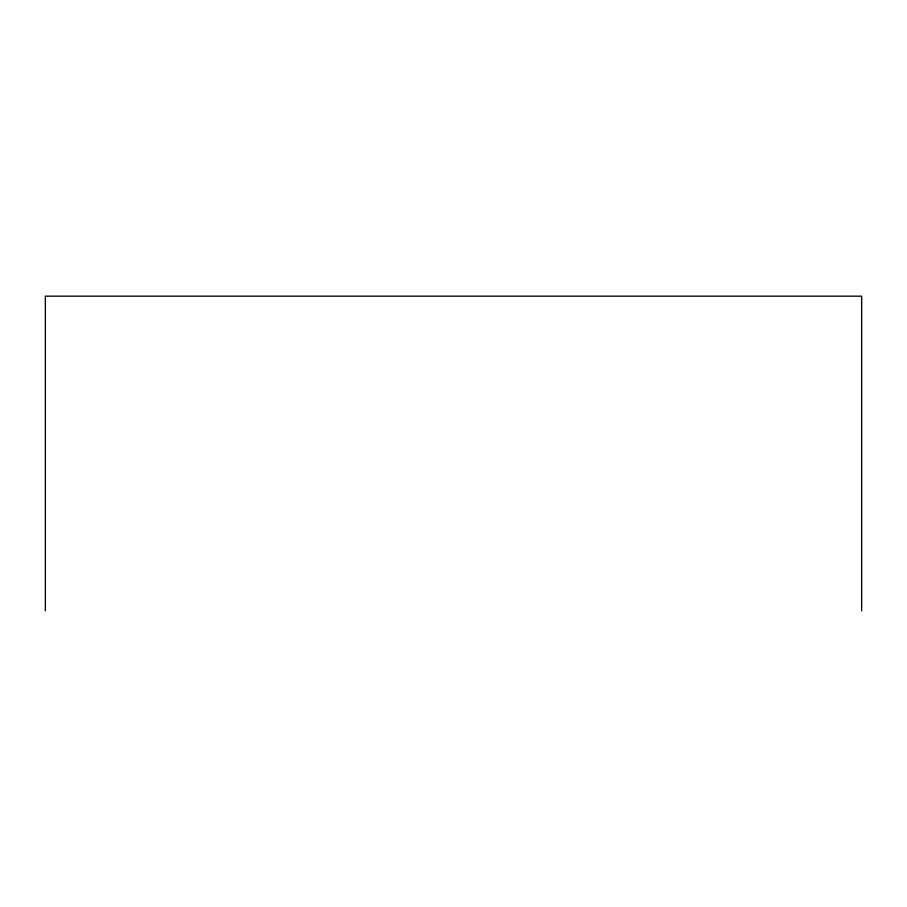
<?xml version="1.0" encoding="UTF-8"?>
<svg xmlns="http://www.w3.org/2000/svg" width="907" height="907" viewBox="0 0 907 907"><rect width="100%" height="100%" fill="white"/><g stroke="black" fill="none" stroke-linecap="round" stroke-linejoin="round"><path stroke-width="1.36" d="M861.65 610.83L861.65 296.17L45.35 296.17L45.35 610.83"/></g></svg>
